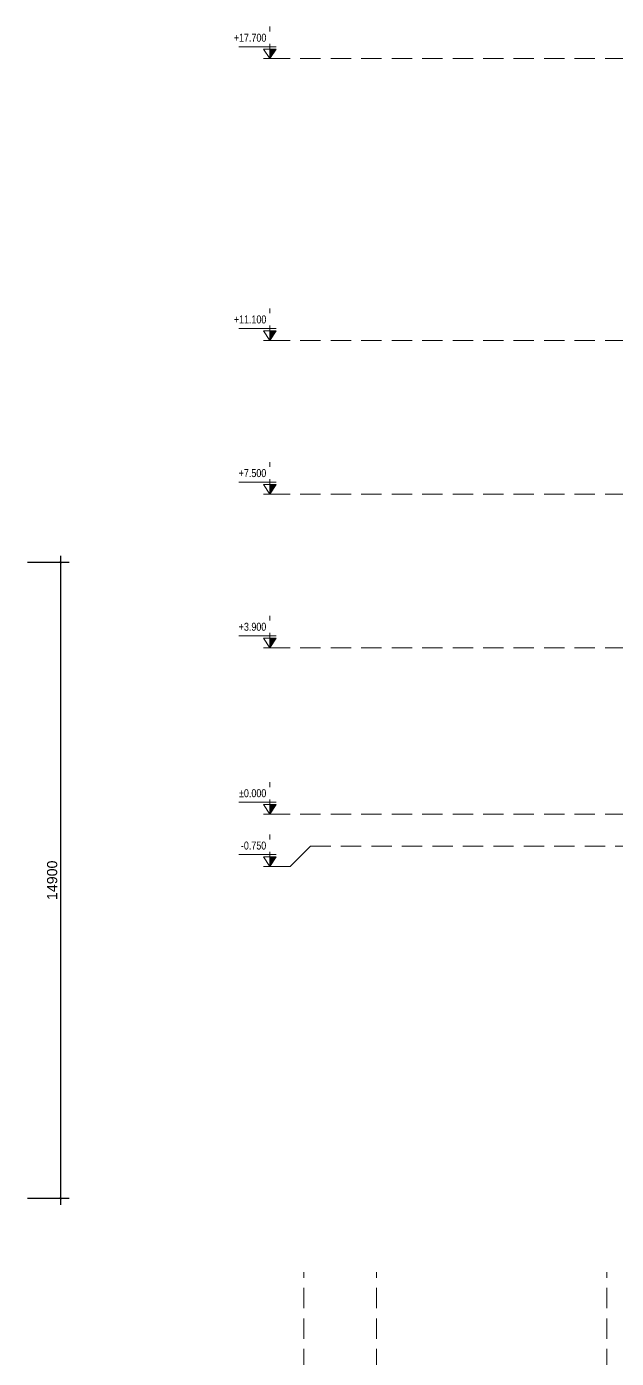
# Model space of a CAD drawing. Header units: millimetres. Extents: x -20510 to 108935, y -243239 to 20306.
# Drawn here: x 43600 to 57424, y -108750 to -77550 of the extents above; entities that cross this region are included whole.
import ezdxf

# ---------------------------------------------------------------- set-up
doc = ezdxf.new("R2010")
doc.units = ezdxf.units.MM
doc.linetypes.add('Hidden', pattern=[714.375, 476.25, -238.125])
for name, color, linetype, lineweight in [('A-ANNO-DIMS', 1, 'Continuous', 9), ('A-FLOR-LEVL', 8, 'Continuous', 9), ('S-GRID', 1, 'Continuous', 9)]:
    doc.layers.add(name, color=color, linetype=linetype, lineweight=lineweight)
doc.styles.add('Arial', font='arial.ttf', dxfattribs={"width": 0.8, "height": 250})
doc.styles.add('Arial_5', font='arial.ttf', dxfattribs={"height": 238.125})
doc.dimstyles.new('SecretInternalLinAngDimStyle5p4736185', dxfattribs={"dimscale": 304.8, "dimtxt": 242.94927, "dimasz": 0.130208, "dimexe": 0.656168, "dimexo": 0.0625, "dimgap": 0.260417, "dimtad": 1, "dimdec": 0, "dimrnd": 100, "dimzin": 0, "dimdsep": 46, "dimtxsty": 'Arial_5', "dimblk1": 'OBLIQUE', "dimblk2": 'OBLIQUE', "dimsah": 1, "dimcen": 0.09, "dimdle": 0.492126, "dimazin": 0, "dimtfac": 1, "dimtdec": 4, "dimtix": 1, "dimtmove": 0, "dimatfit": 3, "dimfxl": 2.624672, "dimfxlon": 1, "dimtvp": 1, "dimtolj": 1, "dimtzin": 0, "dimarcsym": 2})

# ---------------------------------------------------------------- blocks, each defined once
blk = doc.blocks.new('_Oblique')
at = {"color": 0, "linetype": 'ByBlock', "lineweight": -2}
blk.add_line((-0.5, -0.5), (0.5, 0.5), dxfattribs=at)
blk = doc.blocks.new('DIMBLOCK116-04_MẶT BẰNG TẦNG 4')
at = {"layer": 'A-ANNO-DIMS', "color": 0, "lineweight": -2, "transparency": 16777216}
for p, q in [((43619, -90100), (44600, -90100)), ((44400, -105150), (44400, -89950)), ((43619, -105000), (44600, -105000))]:
    blk.add_line(p, q, dxfattribs=at)
at = {"layer": 'Defpoints', "color": 0, "transparency": 16777216}
for p in [(43600, -90100), (44400, -90100), (43600, -105000)]:
    blk.add_point(p, dxfattribs=at)
at = {"layer": 'A-ANNO-DIMS', "color": 0, "lineweight": -2, "transparency": 16777216, "xscale": 39.6875, "yscale": 39.6875, "zscale": 39.6875}
for p, rotation in [((44400, -90100), 90), ((44400, -105000), 270)]:
    blk.add_blockref('_Oblique', p, dxfattribs=dict(at, rotation=rotation))
at = {"layer": 'A-ANNO-DIMS', "color": 0, "transparency": 16777216, "insert": (44199, -97550), "char_height": 238.1, "width": 1098.88, "attachment_point": 5, "rotation": 90, "style": 'Arial_5'}
blk.add_mtext('\\A1;14900', dxfattribs=at)
blk = doc.blocks.new('Level - _-000-1742762-MẶT CẮT 4-4')
at = {"layer": 'A-FLOR-LEVL'}
blk.add_hatch(color=256, dxfattribs=at).paths.add_polyline_path([(-15699, 225), (-15699, 0), (-15549, 225)])
for p, q in [((-15699, 0), (-15699, 750)), ((-15549, 277), (-16428, 277)), ((-15699, 0), (-15849, 225)), ((-15549, 225), (-15849, 225)), ((-15549, 0), (-15849, 0)), ((-15699, 0), (-15549, 225)), ((-15699, 225), (-15549, 225)), ((-15549, 225), (-15699, 0)), ((-15699, 0), (-15699, 225))]:
    blk.add_line(p, q, dxfattribs=at)
blk = doc.blocks.new('Level - 000_-1742766-MẶT CẮT 4-4')
at = {"layer": 'A-FLOR-LEVL'}
blk.add_hatch(color=256, dxfattribs=at).paths.add_polyline_path([(-15699, 4125), (-15699, 3900), (-15549, 4125)])
for p, q in [((-15699, 3900), (-15699, 4650)), ((-15549, 4177), (-16428, 4177)), ((-15699, 3900), (-15849, 4125)), ((-15549, 4125), (-15849, 4125)), ((-15699, 3900), (-15549, 4125)), ((-15699, 4125), (-15549, 4125)), ((-15549, 4125), (-15699, 3900)), ((-15699, 3900), (-15699, 4125)), ((-15549, 3900), (-15849, 3900))]:
    blk.add_line(p, q, dxfattribs=at)

msp = doc.modelspace()

# ---------------------------------------------------------------- linework, layer by layer
at = {"layer": 'A-FLOR-LEVL', "linetype": 'Hidden'}
for p, q in [((49301.4, -78300), (67561.3, -78300)), ((49301.4, -84900), (67561.3, -84900)), ((49301.4, -88500), (67561.3, -88500)), ((49301.4, -92100), (67561.3, -92100)), ((49301.4, -96000), (67561.3, -96000)), ((50253.9, -96750), (66608.8, -96750))]:
    msp.add_line(p, q, dxfattribs=at)
at = {"layer": 'A-FLOR-LEVL'}
for p, q in [((50253.9, -96750), (49777.7, -97226.2)), ((49777.7, -97226.2), (49301.4, -97226.2))]:
    msp.add_line(p, q, dxfattribs=at)
at = {"layer": 'S-GRID', "linetype": 'Hidden'}
for p, q in [((50100, -131150.1), (50100, -106730.6)), ((51800, -131150.1), (51800, -106730.6)), ((57200, -131150.1), (57200, -106730.6))]:
    msp.add_line(p, q, dxfattribs=at)

# ---------------------------------------------------------------- block references
at = {"layer": 'A-FLOR-LEVL'}
for name, p in [('Level - 000_-1742766-MẶT CẮT 4-4', (65000, -82200)), ('Level - 000_-1742766-MẶT CẮT 4-4', (65000, -88800)), ('Level - 000_-1742766-MẶT CẮT 4-4', (65000, -92400)), ('Level - 000_-1742766-MẶT CẮT 4-4', (65000, -96000)), ('Level - _-000-1742762-MẶT CẮT 4-4', (65000, -96000)), ('Level - 000_-1742766-MẶT CẮT 4-4', (65000, -101126.2))]:
    msp.add_blockref(name, p, dxfattribs=at)

# ---------------------------------------------------------------- dimensions: what is measured, and where the dimension line sits
at = {"layer": 'A-ANNO-DIMS'}
dim = msp.add_linear_dim(base=(44400, -90100), p1=(43600, -105000), p2=(43600, -90100), angle=90, dimstyle='SecretInternalLinAngDimStyle5p4736185', override={"dimpost": '<>', "dimfxl": 14900}, dxfattribs=at)
dim.commit()
dim.dimension.update_dxf_attribs({"geometry": 'DIMBLOCK116-04_MẶT BẰNG TẦNG 4', "text_midpoint": (44199, -97550)})

# ---------------------------------------------------------------- next in the draw order: texts
at = {"layer": 'A-FLOR-LEVL', "char_height": 187.5, "attachment_point": 1, "style": 'Arial', "bg_fill": 3, "box_fill_scale": 1.25, "bg_fill_color": 9, "bg_fill_true_color": 13158600, "bg_fill_transparency": 0}
for s, insert, width in [('+17.700', (48456, -77716), 918.734), ('+11.100', (48456, -84316), 918.734), ('+7.500', (48571.2, -87916), 779.24), ('+3.900', (48571.2, -91516), 779.24), ('±0.000', (48579, -95416), 769.62), ('-0.750', (48622.8, -96642.2), 716.709)]:
    msp.add_mtext(s, dxfattribs=dict(at, insert=insert, width=width))

# ---------------------------------------------------------------- next in the draw order: texts
for s, insert, width in [('+17.700', (48456, -77716), 918.734), ('+11.100', (48456, -84316), 918.734), ('+7.500', (48571.2, -87916), 779.24), ('+3.900', (48571.2, -91516), 779.24), ('-0.750', (48622.8, -96642.2), 716.709)]:
    msp.add_mtext(s, dxfattribs=dict(at, insert=insert, width=width))

doc.saveas('drawing.dxf')
